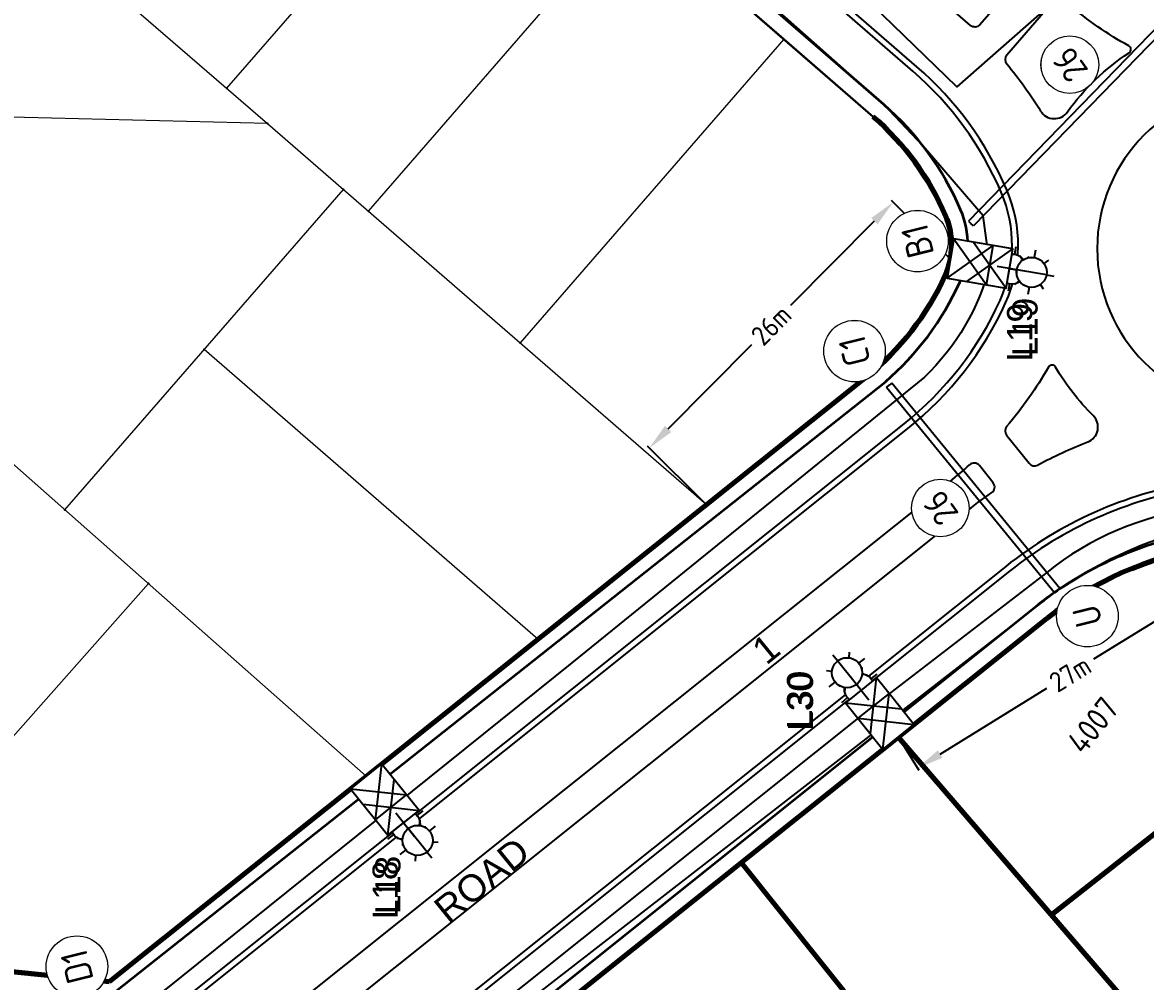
# Model space of a CAD drawing. Extents: x 294483 to 298733, y 6233899 to 6239242.
# Drawn here: x 296448.3 to 296532.1, y 6237020.1 to 6237091.6 of the extents above; entities that cross this region are included whole.
import ezdxf
from ezdxf.enums import TextEntityAlignment as Align

# ---------------------------------------------------------------- set-up
doc = ezdxf.new("R2010")
doc.units = 0
doc.header["$PDSIZE"] = -5
for name, color, linetype in [('_User Duct ID', 3, 'Continuous'), ('_USER_SITEPLAN', 7, 'Continuous'), ('_User_SLCP', 6, 'Continuous'), ('Duct_SP_NEW', 2, 'Continuous'), ('Equip_SP_SL_NEW', 2, 'Continuous'), ('Mains_HV_NEW_U72', 2, 'Continuous'), ('Mains_SL_NEW_C57', 2, 'Continuous'), ('Notes', 7, 'Continuous'), ('Notes_SP_NEW', 2, 'Continuous'), ('SupportsOH_SP_TR_HV_LV_SL_EXT', 7, 'Continuous'), ('SupportsUG_SP_LV_SL_NEW', 2, 'Continuous'), ('Trench_SP_NEW', 2, 'Continuous')]:
    doc.layers.add(name, color=color, linetype=linetype)
doc.layers.add('Cadastre Land Parcels_SP_EXT', color=9, linetype='Continuous', lineweight=5)
doc.styles.add('CDD_AN-ISOCP', font='isocp.shx')
doc.styles.add('iecARIAL', font='arial.ttf', dxfattribs={"height": 2})
doc.styles.add('ieISOCP', font='isocp.shx')
doc.styles.add('POLE_LABEL', font='arial.ttf')
doc.styles.add('SL_LABEL', font='arial.ttf')
doc.styles.get("Standard").update_dxf_attribs({"font": 'isocp.shx'})
doc.styles.add('XR-NA50613004-000-LOT_LAYOUT$0$CDD_AN-ISOCP', font='isocp.shx')
doc.linetypes.add('Cable 5', pattern='A,10,-1,["o",Standard,S=2,R=0,X=-1,Y=-0.7],-1e-05,["o",Standard,S=2,R=0,X=-0.2,Y=-0.7],-1.2', length=12.20001)
doc.linetypes.add('Cable New UG', pattern='A,7,-0.25,["x",Standard,S=2,R=0,X=0.2,Y=-0.8],-2.1', length=9.35)
doc.linetypes.add('IE Trench HV', pattern='A,7,-0.2,["/",Standard,S=3,R=0,X=0.6,Y=-1.4],-2.5', length=9.7)
doc.dimstyles.get("Standard").update_dxf_attribs({"dimtxt": 0.18, "dimasz": 0.18, "dimexe": 0.18, "dimexo": 0.0625, "dimgap": 0.09, "dimtad": 0, "dimtih": 1, "dimtoh": 1, "dimdec": 4, "dimzin": 0, "dimdsep": 46, "dimtxsty": 'Standard', "dimcen": 0.09, "dimadec": 0, "dimazin": 0, "dimtfac": 1, "dimtdec": 4, "dimtofl": 0, "dimtmove": 0, "dimatfit": 3, "dimfxl": 1, "dimtolj": 1, "dimtzin": 0, "dimarcsym": 0})

# ---------------------------------------------------------------- blocks, each defined once
blk = doc.blocks.new('DUCT_INDICATOR')
at = {"color": 7, "lineweight": 9}
blk.add_attdef('CODE', text='', height=1.8, dxfattribs=at).set_placement((-4.4, 4.91), align=Align.MIDDLE_CENTER)
at = {"color": 7, "linetype": 'Continuous'}
blk.add_wipeout([(0, 2.87), (-0.98, 2.7), (-1.6, 2.39), (-2.18, 1.88), (-2.67, 1.06), (-2.87, 0), (-2.74, -0.87), (-2.4, -1.58), (-1.97, -2.09), (-1.13, -2.64), (-0.48, -2.83), (0.75, -2.78), (1.67, -2.34), (2.39, -1.59), (2.69, -1), (2.84, -0.42), (2.87, 0), (2.82, 0.56), (2.68, 1.05), (2.49, 1.44), (2.19, 1.86), (1.81, 2.23), (1.32, 2.55), (0.85, 2.75)], dxfattribs=at)
at = {"color": 7, "lineweight": 18}
blk.add_circle((0, 0), 2.87, dxfattribs=at)
at = {"color": 7, "lineweight": 9, "flags": 1}
blk.add_attdef('Z', (0, 0), '', height=0.2, dxfattribs=at)
blk = doc.blocks.new('*U15')
blk.add_line((0, 0), (0, 0))
for tag, p, flags in [('Z', (0, 0), 1), ('OPERATED_BY', (0, -9.61), 9)]:
    blk.add_attdef(tag, p, '', height=0.2, dxfattribs=dict(flags=flags))
at = {"style": 'SL_LABEL', "flags": 9}
blk.add_attdef('STREET_CODE', text='', height=0.2, dxfattribs=at).set_placement((0, -0.2), align=Align.MIDDLE_LEFT)
for tag, height, flags, p in [('CONSTRUCTED_VOLTAGE', 0.2, 9, (0, -0.4)), ('CONTROL_TYPE', 0.2, 9, (0, -0.6)), ('LANTERN_PURPOSE', 0.2, 9, (0, -0.8)), ('LANTERN_TYPE', 0.2, 9, (0, -1)), ('NO_PHASES', 0.2, 9, (0, -1.2)), ('STATE', 0.2, 9, (0, -2)), ('OPERATING_VOLTAGE', 0.2, 9, (0, -1.4)), ('ORIENTATION', 0.2, 9, (0, -1.6)), ('OWNED_BY', 0.2, 9, (0, -1.8)), ('USAGE', 0.2, 9, (0, -2.2)), ('LNUMBER', 2.5, 8, (1.2, -2.8)), ('CEXIST', 0.2, 9, (0, -2.4)), ('CNEW', 0.2, 9, (0, -2.6)), ('CNUMBER', 0.2, 9, (0, -2.8)), ('CREMOVE', 0.2, 9, (0, -3)), ('CREPLACE', 0.2, 9, (0, -3.2)), ('LKINGHEIGHT', 0.2, 9, (0, -3.4)), ('LBRACKET', 0.2, 9, (0, -3.6)), ('LBRACKETVOCAB', 0.2, 9, (0, -3.8)), ('LCATEGORY', 0.2, 9, (0, -4)), ('LCHARGE1', 0.2, 9, (0, -4.2)), ('LCHARGE1PERCENT', 0.2, 9, (0, -4.4)), ('LCHARGE2', 0.2, 9, (0, -4.6)), ('LCHARGE2PERCENT', 0.2, 9, (0, -4.8)), ('LCHARGE3', 0.2, 9, (0, -5)), ('LCHARGE3PERCENT', 0.2, 9, (0, -5.2)), ('LEXIST', 0.2, 9, (0, -5.4)), ('LLAMP', 0.2, 9, (0, -5.6)), ('LLAMPVOCAB', 0.2, 9, (0, -5.8)), ('LMAST', 0.2, 9, (0, -6)), ('LMASTVOCAB', 0.2, 9, (0, -6.2)), ('LNEW', 0.2, 9, (0, -6.4)), ('LANTNUMBER', 0.2, 9, (0, -6.6)), ('LOUTREACH', 0.2, 9, (0, -7)), ('LOUTREACHVOCAB', 0.2, 9, (0, -7.2)), ('LRATECODE', 0.2, 9, (0, -7.4)), ('LREMOVE', 0.2, 9, (0, -7.6)), ('LREPLACE', 0.2, 9, (0, -7.8)), ('SUBURB', 0.2, 9, (0, -8.6)), ('STREETNAME', 0.2, 9, (0, -8.8)), ('LTYPE', 0.2, 9, (0, -8)), ('LTYPEVOCAB', 0.2, 9, (0, -8.2)), ('LEGEND', 0.2, 9, (0, -8.4)), ('LOCATION', 0.2, 9, (0, -9)), ('NOTES', 0.2, 9, (0, -9.2)), ('MAINTAINED_BY', 0.2, 9, (0, -9.86))]:
    blk.add_attdef(tag, text='', height=height, dxfattribs=dict(flags=flags)).set_placement(p, align=Align.MIDDLE_LEFT)
at = {"color": 82, "lineweight": 25, "true_color": 0x23df20}
blk.add_wipeout([(0, 5.72), (-0.43, 5.65), (-0.86, 5.45), (-1.18, 5.14), (-1.35, 4.86), (-1.5, 4.22), (-1.33, 3.53), (-1.06, 3.16), (-0.61, 2.85), (0, 2.72), (0.67, 2.87), (1.06, 3.16), (1.35, 3.57), (1.5, 4.22), (1.39, 4.77), (1.06, 5.28), (0.64, 5.58)], dxfattribs=at)
for p, q in [((-1.46, 5.68), (-1.06, 5.28)), ((0, 5.72), (0, 6.47)), ((1.46, 5.68), (1.06, 5.28)), ((-2.25, 4.22), (-1.5, 4.22)), ((1.5, 4.22), (2.25, 4.22)), ((-1.46, 2.76), (-1.06, 3.16)), ((0, 0), (0, 2.72)), ((1.46, 2.76), (1.06, 3.16))]:
    blk.add_line(p, q)
blk.add_circle((0, 4.22), 1.5)
blk = doc.blocks.new('COLUMN_NEW')
for tag, height, flags, p in [('ASSET_NUM', 2.5, 8, (2, 2)), ('LOCATION', 0.2, 9, (1.5, -2.2)), ('NOTES', 0.2, 9, (1.5, -2.4)), ('LABEL_ALIGNMENT', 0.2, 9, (1.5, -2.6)), ('Z', 0.2, 1, (1.5, -2.8))]:
    blk.add_attdef(tag, text='', height=height, dxfattribs=dict(flags=flags)).set_placement(p, align=Align.MIDDLE_LEFT)
blk.add_wipeout([(-1.485, -1.485), (1.485, -1.485), (1.485, 1.485), (-1.485, 1.485)])
at = {"lineweight": -3}
blk.add_lwpolyline([(-1.485, -1.485), (1.485, -1.485), (1.485, 1.485), (-1.485, 1.485)], close=True, dxfattribs=at)
at = {"style": 'POLE_LABEL', "flags": 9}
blk.add_attdef('STRUCTURE_PLANT_NUMBER', text='', height=0.2, dxfattribs=at).set_placement((1.5, 0.242), align=Align.MIDDLE_LEFT)
at = {"flags": 9}
for tag, p in [('STREET_CODE', (1.5, 0)), ('COLUMN_TYPE', (1.5, -0.2)), ('OWNED_BY', (1.5, -0.4)), ('OPERATED_BY', (1.5, -0.6)), ('MAINTAINED_BY', (1.5, -0.8)), ('STATE', (1.5, -1)), ('USAGE', (1.5, -1.2)), ('LEGEND', (1.5, -1.4)), ('PARENT', (1.5, -1.6)), ('SUBURB', (1.5, -1.8)), ('STREETNAME', (1.5, -2))]:
    blk.add_attdef(tag, text='', height=0.2, dxfattribs=at).set_placement(p, align=Align.MIDDLE_LEFT)
blk = doc.blocks.new('*U24')
blk.add_line((0, 0), (0, 0))
for tag, p, flags in [('Z', (0, 0), 1), ('OPERATED_BY', (0, -9.61), 9)]:
    blk.add_attdef(tag, p, '', height=0.2, dxfattribs=dict(flags=flags))
at = {"style": 'SL_LABEL', "flags": 9}
blk.add_attdef('STREET_CODE', text='', height=0.2, dxfattribs=at).set_placement((0, -0.2), align=Align.MIDDLE_LEFT)
for tag, height, flags, p in [('CONSTRUCTED_VOLTAGE', 0.2, 9, (0, -0.4)), ('CONTROL_TYPE', 0.2, 9, (0, -0.6)), ('LANTERN_PURPOSE', 0.2, 9, (0, -0.8)), ('LANTERN_TYPE', 0.2, 9, (0, -1)), ('NO_PHASES', 0.2, 9, (0, -1.2)), ('STATE', 0.2, 9, (0, -2)), ('OPERATING_VOLTAGE', 0.2, 9, (0, -1.4)), ('ORIENTATION', 0.2, 9, (0, -1.6)), ('OWNED_BY', 0.2, 9, (0, -1.8)), ('USAGE', 0.2, 9, (0, -2.2)), ('LNUMBER', 2.5, 8, (1.2, -2.8)), ('CEXIST', 0.2, 9, (0, -2.4)), ('CNEW', 0.2, 9, (0, -2.6)), ('CNUMBER', 0.2, 9, (0, -2.8)), ('CREMOVE', 0.2, 9, (0, -3)), ('CREPLACE', 0.2, 9, (0, -3.2)), ('LKINGHEIGHT', 0.2, 9, (0, -3.4)), ('LBRACKET', 0.2, 9, (0, -3.6)), ('LBRACKETVOCAB', 0.2, 9, (0, -3.8)), ('LCATEGORY', 0.2, 9, (0, -4)), ('LCHARGE1', 0.2, 9, (0, -4.2)), ('LCHARGE1PERCENT', 0.2, 9, (0, -4.4)), ('LCHARGE2', 0.2, 9, (0, -4.6)), ('LCHARGE2PERCENT', 0.2, 9, (0, -4.8)), ('LCHARGE3', 0.2, 9, (0, -5)), ('LCHARGE3PERCENT', 0.2, 9, (0, -5.2)), ('LEXIST', 0.2, 9, (0, -5.4)), ('LLAMP', 0.2, 9, (0, -5.6)), ('LLAMPVOCAB', 0.2, 9, (0, -5.8)), ('LMAST', 0.2, 9, (0, -6)), ('LMASTVOCAB', 0.2, 9, (0, -6.2)), ('LNEW', 0.2, 9, (0, -6.4)), ('LANTNUMBER', 0.2, 9, (0, -6.6)), ('LOUTREACH', 0.2, 9, (0, -7)), ('LOUTREACHVOCAB', 0.2, 9, (0, -7.2)), ('LRATECODE', 0.2, 9, (0, -7.4)), ('LREMOVE', 0.2, 9, (0, -7.6)), ('LREPLACE', 0.2, 9, (0, -7.8)), ('SUBURB', 0.2, 9, (0, -8.6)), ('STREETNAME', 0.2, 9, (0, -8.8)), ('LTYPE', 0.2, 9, (0, -8)), ('LTYPEVOCAB', 0.2, 9, (0, -8.2)), ('LEGEND', 0.2, 9, (0, -8.4)), ('LOCATION', 0.2, 9, (0, -9)), ('NOTES', 0.2, 9, (0, -9.2)), ('MAINTAINED_BY', 0.2, 9, (0, -9.86))]:
    blk.add_attdef(tag, text='', height=height, dxfattribs=dict(flags=flags)).set_placement(p, align=Align.MIDDLE_LEFT)
at = {"color": 82, "lineweight": 25, "true_color": 0x23df20}
blk.add_wipeout([(0, 5.72), (-0.43, 5.65), (-0.86, 5.45), (-1.18, 5.14), (-1.35, 4.86), (-1.5, 4.22), (-1.33, 3.53), (-1.06, 3.16), (-0.61, 2.85), (0, 2.72), (0.67, 2.87), (1.06, 3.16), (1.35, 3.57), (1.5, 4.22), (1.39, 4.77), (1.06, 5.28), (0.64, 5.58)], dxfattribs=at)
for p, q in [((-1.46, 5.68), (-1.06, 5.28)), ((0, 5.72), (0, 6.47)), ((1.46, 5.68), (1.06, 5.28)), ((-2.25, 4.22), (-1.5, 4.22)), ((1.5, 4.22), (2.25, 4.22)), ((-1.46, 2.76), (-1.06, 3.16)), ((0, 0), (0, 2.72)), ((1.46, 2.76), (1.06, 3.16))]:
    blk.add_line(p, q)
blk.add_circle((0, 4.22), 1.5)
blk = doc.blocks.new('*U64')
blk.add_line((0, 0), (0, 0))
for tag, p, flags in [('Z', (0, 0), 1), ('OPERATED_BY', (0, -9.61), 9)]:
    blk.add_attdef(tag, p, '', height=0.2, dxfattribs=dict(flags=flags))
at = {"style": 'SL_LABEL', "flags": 9}
blk.add_attdef('STREET_CODE', text='', height=0.2, dxfattribs=at).set_placement((0, -0.2), align=Align.MIDDLE_LEFT)
for tag, height, flags, p in [('CONSTRUCTED_VOLTAGE', 0.2, 9, (0, -0.4)), ('CONTROL_TYPE', 0.2, 9, (0, -0.6)), ('LANTERN_PURPOSE', 0.2, 9, (0, -0.8)), ('LANTERN_TYPE', 0.2, 9, (0, -1)), ('NO_PHASES', 0.2, 9, (0, -1.2)), ('STATE', 0.2, 9, (0, -2)), ('OPERATING_VOLTAGE', 0.2, 9, (0, -1.4)), ('ORIENTATION', 0.2, 9, (0, -1.6)), ('OWNED_BY', 0.2, 9, (0, -1.8)), ('USAGE', 0.2, 9, (0, -2.2)), ('LNUMBER', 2.5, 8, (1.2, -2.8)), ('CEXIST', 0.2, 9, (0, -2.4)), ('CNEW', 0.2, 9, (0, -2.6)), ('CNUMBER', 0.2, 9, (0, -2.8)), ('CREMOVE', 0.2, 9, (0, -3)), ('CREPLACE', 0.2, 9, (0, -3.2)), ('LKINGHEIGHT', 0.2, 9, (0, -3.4)), ('LBRACKET', 0.2, 9, (0, -3.6)), ('LBRACKETVOCAB', 0.2, 9, (0, -3.8)), ('LCATEGORY', 0.2, 9, (0, -4)), ('LCHARGE1', 0.2, 9, (0, -4.2)), ('LCHARGE1PERCENT', 0.2, 9, (0, -4.4)), ('LCHARGE2', 0.2, 9, (0, -4.6)), ('LCHARGE2PERCENT', 0.2, 9, (0, -4.8)), ('LCHARGE3', 0.2, 9, (0, -5)), ('LCHARGE3PERCENT', 0.2, 9, (0, -5.2)), ('LEXIST', 0.2, 9, (0, -5.4)), ('LLAMP', 0.2, 9, (0, -5.6)), ('LLAMPVOCAB', 0.2, 9, (0, -5.8)), ('LMAST', 0.2, 9, (0, -6)), ('LMASTVOCAB', 0.2, 9, (0, -6.2)), ('LNEW', 0.2, 9, (0, -6.4)), ('LANTNUMBER', 0.2, 9, (0, -6.6)), ('LOUTREACH', 0.2, 9, (0, -7)), ('LOUTREACHVOCAB', 0.2, 9, (0, -7.2)), ('LRATECODE', 0.2, 9, (0, -7.4)), ('LREMOVE', 0.2, 9, (0, -7.6)), ('LREPLACE', 0.2, 9, (0, -7.8)), ('SUBURB', 0.2, 9, (0, -8.6)), ('STREETNAME', 0.2, 9, (0, -8.8)), ('LTYPE', 0.2, 9, (0, -8)), ('LTYPEVOCAB', 0.2, 9, (0, -8.2)), ('LEGEND', 0.2, 9, (0, -8.4)), ('LOCATION', 0.2, 9, (0, -9)), ('NOTES', 0.2, 9, (0, -9.2)), ('MAINTAINED_BY', 0.2, 9, (0, -9.86))]:
    blk.add_attdef(tag, text='', height=height, dxfattribs=dict(flags=flags)).set_placement(p, align=Align.MIDDLE_LEFT)
at = {"color": 82, "lineweight": 25, "true_color": 0x23df20}
blk.add_wipeout([(0, 5.72), (-0.43, 5.65), (-0.86, 5.45), (-1.18, 5.14), (-1.35, 4.86), (-1.5, 4.22), (-1.33, 3.53), (-1.06, 3.16), (-0.61, 2.85), (0, 2.72), (0.67, 2.87), (1.06, 3.16), (1.35, 3.57), (1.5, 4.22), (1.39, 4.77), (1.06, 5.28), (0.64, 5.58)], dxfattribs=at)
for p, q in [((-1.46, 5.68), (-1.06, 5.28)), ((0, 5.72), (0, 6.47)), ((1.46, 5.68), (1.06, 5.28)), ((-2.25, 4.22), (-1.5, 4.22)), ((1.5, 4.22), (2.25, 4.22)), ((-1.46, 2.76), (-1.06, 3.16)), ((0, 0), (0, 2.72)), ((1.46, 2.76), (1.06, 3.16))]:
    blk.add_line(p, q)
blk.add_circle((0, 4.22), 1.5)
blk = doc.blocks.new('*U72')
blk.add_line((0, 0), (0, 0))
for tag, p, flags in [('Z', (0, 0), 1), ('OPERATED_BY', (0, -9.61), 9)]:
    blk.add_attdef(tag, p, '', height=0.2, dxfattribs=dict(flags=flags))
at = {"style": 'SL_LABEL', "flags": 9}
blk.add_attdef('STREET_CODE', text='', height=0.2, dxfattribs=at).set_placement((0, -0.2), align=Align.MIDDLE_LEFT)
for tag, height, flags, p in [('CONSTRUCTED_VOLTAGE', 0.2, 9, (0, -0.4)), ('CONTROL_TYPE', 0.2, 9, (0, -0.6)), ('LANTERN_PURPOSE', 0.2, 9, (0, -0.8)), ('LANTERN_TYPE', 0.2, 9, (0, -1)), ('NO_PHASES', 0.2, 9, (0, -1.2)), ('STATE', 0.2, 9, (0, -2)), ('OPERATING_VOLTAGE', 0.2, 9, (0, -1.4)), ('ORIENTATION', 0.2, 9, (0, -1.6)), ('OWNED_BY', 0.2, 9, (0, -1.8)), ('USAGE', 0.2, 9, (0, -2.2)), ('LNUMBER', 2.5, 8, (1.2, -2.8)), ('CEXIST', 0.2, 9, (0, -2.4)), ('CNEW', 0.2, 9, (0, -2.6)), ('CNUMBER', 0.2, 9, (0, -2.8)), ('CREMOVE', 0.2, 9, (0, -3)), ('CREPLACE', 0.2, 9, (0, -3.2)), ('LKINGHEIGHT', 0.2, 9, (0, -3.4)), ('LBRACKET', 0.2, 9, (0, -3.6)), ('LBRACKETVOCAB', 0.2, 9, (0, -3.8)), ('LCATEGORY', 0.2, 9, (0, -4)), ('LCHARGE1', 0.2, 9, (0, -4.2)), ('LCHARGE1PERCENT', 0.2, 9, (0, -4.4)), ('LCHARGE2', 0.2, 9, (0, -4.6)), ('LCHARGE2PERCENT', 0.2, 9, (0, -4.8)), ('LCHARGE3', 0.2, 9, (0, -5)), ('LCHARGE3PERCENT', 0.2, 9, (0, -5.2)), ('LEXIST', 0.2, 9, (0, -5.4)), ('LLAMP', 0.2, 9, (0, -5.6)), ('LLAMPVOCAB', 0.2, 9, (0, -5.8)), ('LMAST', 0.2, 9, (0, -6)), ('LMASTVOCAB', 0.2, 9, (0, -6.2)), ('LNEW', 0.2, 9, (0, -6.4)), ('LANTNUMBER', 0.2, 9, (0, -6.6)), ('LOUTREACH', 0.2, 9, (0, -7)), ('LOUTREACHVOCAB', 0.2, 9, (0, -7.2)), ('LRATECODE', 0.2, 9, (0, -7.4)), ('LREMOVE', 0.2, 9, (0, -7.6)), ('LREPLACE', 0.2, 9, (0, -7.8)), ('SUBURB', 0.2, 9, (0, -8.6)), ('STREETNAME', 0.2, 9, (0, -8.8)), ('LTYPE', 0.2, 9, (0, -8)), ('LTYPEVOCAB', 0.2, 9, (0, -8.2)), ('LEGEND', 0.2, 9, (0, -8.4)), ('LOCATION', 0.2, 9, (0, -9)), ('NOTES', 0.2, 9, (0, -9.2)), ('MAINTAINED_BY', 0.2, 9, (0, -9.86))]:
    blk.add_attdef(tag, text='', height=height, dxfattribs=dict(flags=flags)).set_placement(p, align=Align.MIDDLE_LEFT)
at = {"color": 82, "lineweight": 25, "true_color": 0x23df20}
blk.add_wipeout([(0, 5.72), (-0.43, 5.65), (-0.86, 5.45), (-1.18, 5.14), (-1.35, 4.86), (-1.5, 4.22), (-1.33, 3.53), (-1.06, 3.16), (-0.61, 2.85), (0, 2.72), (0.67, 2.87), (1.06, 3.16), (1.35, 3.57), (1.5, 4.22), (1.39, 4.77), (1.06, 5.28), (0.64, 5.58)], dxfattribs=at)
for p, q in [((-1.46, 5.68), (-1.06, 5.28)), ((0, 5.72), (0, 6.47)), ((1.46, 5.68), (1.06, 5.28)), ((-2.25, 4.22), (-1.5, 4.22)), ((1.5, 4.22), (2.25, 4.22)), ((-1.46, 2.76), (-1.06, 3.16)), ((0, 0), (0, 2.72)), ((1.46, 2.76), (1.06, 3.16))]:
    blk.add_line(p, q)
blk.add_circle((0, 4.22), 1.5)
blk = doc.blocks.new('*U73')
blk.add_line((0, 0), (0, 0))
for tag, p, flags in [('Z', (0, 0), 1), ('OPERATED_BY', (0, -9.61), 9)]:
    blk.add_attdef(tag, p, '', height=0.2, dxfattribs=dict(flags=flags))
at = {"style": 'SL_LABEL', "flags": 9}
blk.add_attdef('STREET_CODE', text='', height=0.2, dxfattribs=at).set_placement((0, -0.2), align=Align.MIDDLE_LEFT)
for tag, height, flags, p in [('CONSTRUCTED_VOLTAGE', 0.2, 9, (0, -0.4)), ('CONTROL_TYPE', 0.2, 9, (0, -0.6)), ('LANTERN_PURPOSE', 0.2, 9, (0, -0.8)), ('LANTERN_TYPE', 0.2, 9, (0, -1)), ('NO_PHASES', 0.2, 9, (0, -1.2)), ('STATE', 0.2, 9, (0, -2)), ('OPERATING_VOLTAGE', 0.2, 9, (0, -1.4)), ('ORIENTATION', 0.2, 9, (0, -1.6)), ('OWNED_BY', 0.2, 9, (0, -1.8)), ('USAGE', 0.2, 9, (0, -2.2)), ('LNUMBER', 2.5, 8, (1.2, -2.8)), ('CEXIST', 0.2, 9, (0, -2.4)), ('CNEW', 0.2, 9, (0, -2.6)), ('CNUMBER', 0.2, 9, (0, -2.8)), ('CREMOVE', 0.2, 9, (0, -3)), ('CREPLACE', 0.2, 9, (0, -3.2)), ('LKINGHEIGHT', 0.2, 9, (0, -3.4)), ('LBRACKET', 0.2, 9, (0, -3.6)), ('LBRACKETVOCAB', 0.2, 9, (0, -3.8)), ('LCATEGORY', 0.2, 9, (0, -4)), ('LCHARGE1', 0.2, 9, (0, -4.2)), ('LCHARGE1PERCENT', 0.2, 9, (0, -4.4)), ('LCHARGE2', 0.2, 9, (0, -4.6)), ('LCHARGE2PERCENT', 0.2, 9, (0, -4.8)), ('LCHARGE3', 0.2, 9, (0, -5)), ('LCHARGE3PERCENT', 0.2, 9, (0, -5.2)), ('LEXIST', 0.2, 9, (0, -5.4)), ('LLAMP', 0.2, 9, (0, -5.6)), ('LLAMPVOCAB', 0.2, 9, (0, -5.8)), ('LMAST', 0.2, 9, (0, -6)), ('LMASTVOCAB', 0.2, 9, (0, -6.2)), ('LNEW', 0.2, 9, (0, -6.4)), ('LANTNUMBER', 0.2, 9, (0, -6.6)), ('LOUTREACH', 0.2, 9, (0, -7)), ('LOUTREACHVOCAB', 0.2, 9, (0, -7.2)), ('LRATECODE', 0.2, 9, (0, -7.4)), ('LREMOVE', 0.2, 9, (0, -7.6)), ('LREPLACE', 0.2, 9, (0, -7.8)), ('SUBURB', 0.2, 9, (0, -8.6)), ('STREETNAME', 0.2, 9, (0, -8.8)), ('LTYPE', 0.2, 9, (0, -8)), ('LTYPEVOCAB', 0.2, 9, (0, -8.2)), ('LEGEND', 0.2, 9, (0, -8.4)), ('LOCATION', 0.2, 9, (0, -9)), ('NOTES', 0.2, 9, (0, -9.2)), ('MAINTAINED_BY', 0.2, 9, (0, -9.86))]:
    blk.add_attdef(tag, text='', height=height, dxfattribs=dict(flags=flags)).set_placement(p, align=Align.MIDDLE_LEFT)
at = {"color": 82, "lineweight": 25, "true_color": 0x23df20}
blk.add_wipeout([(0, 5.72), (-0.43, 5.65), (-0.86, 5.45), (-1.18, 5.14), (-1.35, 4.86), (-1.5, 4.22), (-1.33, 3.53), (-1.06, 3.16), (-0.61, 2.85), (0, 2.72), (0.67, 2.87), (1.06, 3.16), (1.35, 3.57), (1.5, 4.22), (1.39, 4.77), (1.06, 5.28), (0.64, 5.58)], dxfattribs=at)
for p, q in [((-1.46, 5.68), (-1.06, 5.28)), ((0, 5.72), (0, 6.47)), ((1.46, 5.68), (1.06, 5.28)), ((-2.25, 4.22), (-1.5, 4.22)), ((1.5, 4.22), (2.25, 4.22)), ((-1.46, 2.76), (-1.06, 3.16)), ((0, 0), (0, 2.72)), ((1.46, 2.76), (1.06, 3.16))]:
    blk.add_line(p, q)
blk.add_circle((0, 4.22), 1.5)
blk = doc.blocks.new('*U88')
blk.add_line((0, 0), (0, 0))
for tag, p, flags in [('Z', (0, 0), 1), ('OPERATED_BY', (0, -9.61), 9)]:
    blk.add_attdef(tag, p, '', height=0.2, dxfattribs=dict(flags=flags))
at = {"style": 'SL_LABEL', "flags": 9}
blk.add_attdef('STREET_CODE', text='', height=0.2, dxfattribs=at).set_placement((0, -0.2), align=Align.MIDDLE_LEFT)
for tag, height, flags, p in [('CONSTRUCTED_VOLTAGE', 0.2, 9, (0, -0.4)), ('CONTROL_TYPE', 0.2, 9, (0, -0.6)), ('LANTERN_PURPOSE', 0.2, 9, (0, -0.8)), ('LANTERN_TYPE', 0.2, 9, (0, -1)), ('NO_PHASES', 0.2, 9, (0, -1.2)), ('STATE', 0.2, 9, (0, -2)), ('OPERATING_VOLTAGE', 0.2, 9, (0, -1.4)), ('ORIENTATION', 0.2, 9, (0, -1.6)), ('OWNED_BY', 0.2, 9, (0, -1.8)), ('USAGE', 0.2, 9, (0, -2.2)), ('LNUMBER', 2.5, 8, (1.2, -2.8)), ('CEXIST', 0.2, 9, (0, -2.4)), ('CNEW', 0.2, 9, (0, -2.6)), ('CNUMBER', 0.2, 9, (0, -2.8)), ('CREMOVE', 0.2, 9, (0, -3)), ('CREPLACE', 0.2, 9, (0, -3.2)), ('LKINGHEIGHT', 0.2, 9, (0, -3.4)), ('LBRACKET', 0.2, 9, (0, -3.6)), ('LBRACKETVOCAB', 0.2, 9, (0, -3.8)), ('LCATEGORY', 0.2, 9, (0, -4)), ('LCHARGE1', 0.2, 9, (0, -4.2)), ('LCHARGE1PERCENT', 0.2, 9, (0, -4.4)), ('LCHARGE2', 0.2, 9, (0, -4.6)), ('LCHARGE2PERCENT', 0.2, 9, (0, -4.8)), ('LCHARGE3', 0.2, 9, (0, -5)), ('LCHARGE3PERCENT', 0.2, 9, (0, -5.2)), ('LEXIST', 0.2, 9, (0, -5.4)), ('LLAMP', 0.2, 9, (0, -5.6)), ('LLAMPVOCAB', 0.2, 9, (0, -5.8)), ('LMAST', 0.2, 9, (0, -6)), ('LMASTVOCAB', 0.2, 9, (0, -6.2)), ('LNEW', 0.2, 9, (0, -6.4)), ('LANTNUMBER', 0.2, 9, (0, -6.6)), ('LOUTREACH', 0.2, 9, (0, -7)), ('LOUTREACHVOCAB', 0.2, 9, (0, -7.2)), ('LRATECODE', 0.2, 9, (0, -7.4)), ('LREMOVE', 0.2, 9, (0, -7.6)), ('LREPLACE', 0.2, 9, (0, -7.8)), ('SUBURB', 0.2, 9, (0, -8.6)), ('STREETNAME', 0.2, 9, (0, -8.8)), ('LTYPE', 0.2, 9, (0, -8)), ('LTYPEVOCAB', 0.2, 9, (0, -8.2)), ('LEGEND', 0.2, 9, (0, -8.4)), ('LOCATION', 0.2, 9, (0, -9)), ('NOTES', 0.2, 9, (0, -9.2)), ('MAINTAINED_BY', 0.2, 9, (0, -9.86))]:
    blk.add_attdef(tag, text='', height=height, dxfattribs=dict(flags=flags)).set_placement(p, align=Align.MIDDLE_LEFT)
at = {"color": 82, "lineweight": 25, "true_color": 0x23df20}
blk.add_wipeout([(0, 5.72), (-0.43, 5.65), (-0.86, 5.45), (-1.18, 5.14), (-1.35, 4.86), (-1.5, 4.22), (-1.33, 3.53), (-1.06, 3.16), (-0.61, 2.85), (0, 2.72), (0.67, 2.87), (1.06, 3.16), (1.35, 3.57), (1.5, 4.22), (1.39, 4.77), (1.06, 5.28), (0.64, 5.58)], dxfattribs=at)
for p, q in [((-1.46, 5.68), (-1.06, 5.28)), ((0, 5.72), (0, 6.47)), ((1.46, 5.68), (1.06, 5.28)), ((-2.25, 4.22), (-1.5, 4.22)), ((1.5, 4.22), (2.25, 4.22)), ((-1.46, 2.76), (-1.06, 3.16)), ((0, 0), (0, 2.72)), ((1.46, 2.76), (1.06, 3.16))]:
    blk.add_line(p, q)
blk.add_circle((0, 4.22), 1.5)
blk = doc.blocks.new('*D235')
at = {"layer": 'Defpoints', "color": 0, "lineweight": 0, "transparency": 16777216}
for p in [(296513.256, 6237078.226), (296517.557, 6237073.961), (296499.366, 6237055.616)]:
    blk.add_point(p, dxfattribs=at)
at = {"layer": 'Notes', "color": 0, "lineweight": -2, "transparency": 16777216}
for p, q in [((296517.513, 6237074.005), (296513.128, 6237078.353)), ((296511.848, 6237076.806), (296505.601, 6237070.507)), ((296496.473, 6237061.302), (296502.719, 6237067.601)), ((296499.321, 6237055.66), (296494.937, 6237060.008))]:
    blk.add_line(p, q, dxfattribs=at)
at = {"layer": 'Notes', "color": 0, "lineweight": 0, "transparency": 16777216}
for points in [[(296511.611, 6237077.041), (296512.084, 6237076.571), (296513.256, 6237078.226)], [(296496.236, 6237061.537), (296496.709, 6237061.067), (296495.064, 6237059.882)]]:
    blk.add_solid(points, dxfattribs=at)
at = {"layer": 'Notes', "color": 0, "transparency": 16777216, "insert": (296504.16, 6237069.054), "char_height": 1.5, "attachment_point": 5, "rotation": 45.2392}
blk.add_mtext('\\A1;26m', dxfattribs=at)
blk = doc.blocks.new('*D236')
at = {"layer": 'Defpoints', "color": 0, "lineweight": 0, "transparency": 16777216}
for p in [(296536.456, 6237052.35), (296537.854, 6237050.092), (296513.668, 6237038.244)]:
    blk.add_point(p, dxfattribs=at)
at = {"layer": 'Notes', "color": 0, "lineweight": -2, "transparency": 16777216}
for p, q in [((296536.489, 6237052.297), (296537.948, 6237049.939)), ((296536.153, 6237049.039), (296528.199, 6237044.116)), ((296516.766, 6237037.038), (296524.72, 6237041.962)), ((296513.701, 6237038.191), (296515.16, 6237035.833))]:
    blk.add_line(p, q, dxfattribs=at)
at = {"layer": 'Notes', "color": 0, "lineweight": 0, "transparency": 16777216}
for points in [[(296535.978, 6237049.323), (296536.328, 6237048.756), (296537.854, 6237050.092)], [(296516.591, 6237037.322), (296516.941, 6237036.755), (296515.065, 6237035.986)]]:
    blk.add_solid(points, dxfattribs=at)
at = {"layer": 'Notes', "color": 0, "transparency": 16777216, "insert": (296526.459, 6237043.039), "char_height": 1.5, "attachment_point": 5, "rotation": 31.75798}
blk.add_mtext('\\A1;27m', dxfattribs=at)
blk = doc.blocks.new('A$C6F2C62F7')
at = {"layer": 'Notes', "lineweight": 9}
for p, q in [((296463.554, 6237086.732), (296483.219, 6237109.388)), ((296441.653, 6237105.741), (296466.596, 6237084.092)), ((296474.128, 6237077.555), (296493.792, 6237100.212)), ((296505.11, 6237090.388), (296485.446, 6237067.731)), ((296466.596, 6237084.092), (296415.328, 6237085.395)), ((296466.596, 6237084.092), (296472.249, 6237079.186)), ((296473.959, 6237035.385), (296422.143, 6237081.22)), ((296451.486, 6237055.264), (296472.249, 6237079.186)), ((296472.249, 6237079.186), (296499.339, 6237055.673)), ((296486.761, 6237045.618), (296461.868, 6237067.225)), ((296457.709, 6237049.759), (296438.927, 6237028.526))]:
    blk.add_line(p, q, dxfattribs=at)
at = {"layer": 'Notes'}
for p, q in [((296493.792, 6237100.212), (296505.11, 6237090.388)), ((296505.11, 6237090.388), (296511.775, 6237084.603))]:
    blk.add_line(p, q, dxfattribs=at)
at = {"layer": 'Notes', "lineweight": 70}
for p, q in [((296454.798, 6237020.067), (296511.263, 6237065.205)), ((296458.652, 6236994.342), (296524.75, 6237047.181)), ((296525.052, 6237025.023), (296548.659, 6237043.584)), ((296513.641, 6237038.301), (296533.208, 6237015.534)), ((296501.925, 6237028.934), (296520.657, 6237005.501)), ((296446.271, 6237020.93), (296454.798, 6237020.067))]:
    blk.add_line(p, q, dxfattribs=at)
for centre, radius, start, end in [((296498.338, 6237069.121), 20.5, 23.18878, 49.04468), ((296512.126, 6237075.028), 5.5, 335.63021, 23.18887), ((296498.462, 6237081.217), 20.5, 308.63867, 335.63021), ((296540.672, 6237027.263), 25.5, 99.40289, 128.63861)]:
    blk.add_arc(centre, radius, start, end, dxfattribs=at)
at = {"layer": 'Notes'}
for p in [(296505.11, 6237090.388), (296463.554, 6237086.732), (296466.596, 6237084.092), (296472.249, 6237079.186), (296474.128, 6237077.555), (296485.446, 6237067.731), (296461.868, 6237067.225), (296451.486, 6237055.264), (296499.339, 6237055.673), (296457.709, 6237049.759)]:
    blk.add_point(p, dxfattribs=at)

msp = doc.modelspace()

# ---------------------------------------------------------------- linework, layer by layer
at = {"layer": 'Cadastre Land Parcels_SP_EXT'}
for p, q in [((296513.64136, 6237038.30052), (296524.74977, 6237047.18052)), ((296458.89, 6236994.5326), (296513.64136, 6237038.30052)), ((296446.2706, 6237020.93019), (296454.79848, 6237020.06745))]:
    msp.add_line(p, q, dxfattribs=at)
at = {"layer": 'Duct_SP_NEW'}
for p, q in [((296537.93651, 6237096.47251), (296518.87128, 6237076.82083)), ((296538.30973, 6237096.11043), (296519.2445, 6237076.45875)), ((296518.87128, 6237076.82083), (296519.05789, 6237076.63979)), ((296519.2445, 6237076.45875), (296519.05789, 6237076.63979)), ((296512.75666, 6237064.40036), (296512.95799, 6237064.56488)), ((296525.28967, 6237049.06219), (296512.75666, 6237064.40036)), ((296513.15933, 6237064.72939), (296512.95799, 6237064.56488)), ((296525.69234, 6237049.39121), (296513.15933, 6237064.72939)), ((296525.28967, 6237049.06219), (296525.491, 6237049.2267)), ((296525.69234, 6237049.39121), (296525.491, 6237049.2267))]:
    msp.add_line(p, q, dxfattribs=at)
at = {"layer": 'Mains_HV_NEW_U72', "color": 10, "linetype": 'Cable New UG', "ltscale": 0.75, "flags": 128}
msp.add_lwpolyline([(296438.14623, 6236821.03112), (296438.14623, 6236821.03112), (296427.83879, 6236794.56024), (296427.83879, 6236794.56024), (296407.77228, 6236795.18704), (296403.81296, 6236803.76998, -0.05031578), (296437.98943, 6236863.26379), (296425.69102, 6236871.15594), (296424.1553, 6236880.37949), (296384.11052, 6236908.83828), (296377.87732, 6236908.03257), (296391.82564, 6236926.75584), (296391.83243, 6236930.22764), (296467.05043, 6237003.85133), (296525.69234, 6237049.39121, -0.07848143), (296534.71668, 6237053.64081, -0.09539802), (296538.37598, 6237053.62302), (296568.04955, 6237077.78022), (296543.40511, 6237109.21311), (296518.00278, 6237086.834), (296506.17473, 6237098.32044)], format="xyb", dxfattribs=at)
at = {"layer": 'Mains_SL_NEW_C57', "color": 2, "linetype": 'Cable 5', "ltscale": 0.5, "elevation": 12, "flags": 128}
msp.add_lwpolyline([(296520.46067, 6237073.52197), (296519.97389, 6237077.21057), (296515.49065, 6237082.41302), (296512.56145, 6237085.50968), (296492.86841, 6237102.97928), (296434.33686, 6237153.78068), (296381.38244, 6237199.84732)], dxfattribs=at)
for points in [[(296520.46067, 6237073.52197, -0.14013285), (296515.58438, 6237065.16133), (296489.29273, 6237043.84448), (296436.19798, 6237001.1472, 0.044848), (296396.45053, 6236963.04887, 0.05675932), (296342.44768, 6236891.61321), (296325.02173, 6236860.40955), (296306.34047, 6236818.52318), (296294.83664, 6236813.90097, 0.05616407), (296271.41304, 6236821.48532)], [(296535.94361, 6237055.34668, 0.14019893), (296524.71105, 6237050.59213), (296511.78051, 6237040.63098), (296472.73349, 6237009.41692), (296433.89012, 6236977.01928), (296390.69238, 6236931.17922), (296392.39764, 6236918.69046)]]:
    msp.add_lwpolyline(points, format="xyb", dxfattribs=at)
at = {"layer": 'Notes', "color": 254, "true_color": 0xd1d1d1}
for p, q in [((296457.17297, 6237016.2045), (296514.07255, 6237061.68974)), ((296457.45396, 6237015.853), (296514.35353, 6237061.33824)), ((296517.50678, 6237057.39368), (296451.08492, 6237004.29635)), ((296521.6589, 6237051.04701), (296455.561, 6236998.20867)), ((296521.93988, 6237050.69551), (296455.84198, 6236997.85717))]:
    msp.add_line(p, q, dxfattribs=at)
at = {"layer": 'Notes'}
for p, q in [((296525.05242, 6237025.02327), (296548.65865, 6237043.5842)), ((296446.2706, 6237020.93019), (296454.79848, 6237020.06745))]:
    msp.add_line(p, q, dxfattribs=at)
at = {"layer": 'Notes', "color": 254, "true_color": 0xd1d1d1, "flags": 128}
for points in [[(296370.29804, 6237228.44928), (296522.95259, 6237095.95551, -0.41421356), (296523.00246, 6237095.25016), (296519.72508, 6237091.47408, -0.41421356), (296519.01973, 6237091.42421), (296366.36518, 6237223.91798)], [(296524.01338, 6237058.61118, -0.02912881), (296527.76958, 6237060.3348, 0.54331504), (296528.17638, 6237062.30682, -0.06567317), (296525.36702, 6237065.92066, 0.57473691), (296524.84858, 6237065.91956, -0.0446251), (296521.71551, 6237061.4804, 0.35885263), (296521.70616, 6237060.84465), (296523.3882, 6237058.7405, 0.36074967), (296524.01338, 6237058.61118)], [(296518.55946, 6237055.03449, -0.01796878), (296520.61072, 6237056.55061, 0.43600001), (296520.71872, 6237057.27532), (296519.68317, 6237058.57074)]]:
    msp.add_lwpolyline(points, format="xyb", dxfattribs=at)
at = {"layer": 'Notes', "color": 254, "true_color": 0xd1d1d1}
for points in [[(296515.01977, 6237088.34149), (296363.12057, 6237220.17966)], [(296452.64594, 6237002.3436), (296518.55946, 6237055.03449)]]:
    msp.add_lwpolyline(points, dxfattribs=at)
at = {"layer": 'Notes', "color": 254, "true_color": 0xd1d1d1, "flags": 128}
msp.add_lwpolyline([(296514.72481, 6237088.00164), (296362.82561, 6237219.83981)], dxfattribs=at)
at = {"layer": 'Notes', "flags": 128}
for points in [[(296511.77516, 6237084.60317), (296359.87597, 6237216.44134)], [(296499.3392, 6237055.67301), (296511.26276, 6237065.20463)], [(296454.79848, 6237020.06745), (296499.3392, 6237055.67301)]]:
    msp.add_lwpolyline(points, dxfattribs=at)
at = {"layer": 'Notes', "color": 254, "true_color": 0xd1d1d1, "flags": 128}
msp.add_lwpolyline([(296526.3823, 6237092.99199), (296525.97997, 6237093.34112, 0.41421363), (296525.27463, 6237093.29125), (296521.73034, 6237089.20765, 0.36736919), (296521.72342, 6237088.56032, -0.03572851), (296524.25165, 6237085.03393, 0.53620368), (296526.24939, 6237084.96231, -0.09193387), (296530.85201, 6237089.38256, 0.56552409), (296530.83124, 6237089.89632, -0.05349898)], format="xyb", close=True, dxfattribs=at)
at = {"layer": 'Notes', "color": 254, "true_color": 0xd1d1d1}
for points in [[(296514.07255, 6237061.68974, 0.11832036), (296521.23491, 6237070.90161, 0.21054468), (296521.31802, 6237078.96549, 0.11329871), (296514.7245, 6237088.00191)], [(296514.35353, 6237061.33824, 0.11832036), (296521.64482, 6237070.71593, 0.21054468), (296521.73166, 6237079.14268, 0.11329871), (296515.01946, 6237088.34176, 0.11329871)], [(296528.46927, 6237074.76211, 1), (296552.46927, 6237074.76211, 1), (296528.46927, 6237074.76211)], [(296545.13886, 6237054.47584, 0.04499408), (296541.99797, 6237056.38014, 0.15605346), (296535.6973, 6237057.3034, 0.12826162), (296521.6589, 6237051.04701)], [(296544.87194, 6237054.11355, 0.04499408), (296541.80017, 6237055.97595, 0.15605346), (296535.77082, 6237056.85945, 0.12826162), (296521.93988, 6237050.69551)]]:
    msp.add_lwpolyline(points, format="xyb", dxfattribs=at)
at = {"layer": 'Notes', "flags": 128}
msp.add_lwpolyline([(296511.26272, 6237065.20468, 0.11832036), (296517.13586, 6237072.75842, 0.21054468), (296517.18156, 6237077.19355, 0.11329871), (296511.77489, 6237084.60341, 0.11329871)], format="xyb", dxfattribs=at)
at = {"layer": 'Notes'}
msp.add_lwpolyline([(296544.76409, 6237048.11452, 0.10178363), (296539.82215, 6237051.93399, 0.15605346), (296536.50601, 6237052.41991, 0.12826162), (296524.74972, 6237047.18056, 0.12826162)], format="xyb", dxfattribs=at)
msp.add_lwpolyline([(296544.76409, 6237048.11452, 0.10178363), (296539.82215, 6237051.93399, 0.15605346), (296536.50601, 6237052.41991, 0.12826162), (296524.74972, 6237047.18056, 0.12826162)], format="xyb", dxfattribs=at)
at = {"layer": 'Notes', "color": 254, "true_color": 0xd1d1d1}
for centre, radius, start, end in [((296498.46238, 6237081.21722), 30.5, 308.638639, 312.21722), ((296519.29262, 6237058.25854), 0.5, 38.6386676, 132.2172199)]:
    msp.add_arc(centre, radius, start, end, dxfattribs=at)
at = {"layer": 'Notes'}
msp.add_arc((296540.67209, 6237027.26253), 25.5, 99.4028913, 128.638612, dxfattribs=at)
at = {"layer": 'Trench_SP_NEW', "color": 10, "linetype": 'IE Trench HV', "lineweight": 35, "ltscale": 0.35}
for p, q in [((296512.89207, 6237039.23784), (296524.02886, 6237048.14221)), ((296458.14071, 6236995.46992), (296512.89207, 6237039.23784))]:
    msp.add_line(p, q, dxfattribs=at)
at = {"layer": 'Trench_SP_NEW', "color": 10, "linetype": 'IE Trench HV', "lineweight": 35, "ltscale": 0.35, "flags": 128}
for points in [[(296512.56173, 6237085.50943), (296381.12868, 6237199.55481)], [(296454.6777, 6237018.87355), (296454.6777, 6237018.87355), (296454.6777, 6237018.87355), (296512.67316, 6237064.81772)]]:
    msp.add_lwpolyline(points, dxfattribs=at)
for points in [[(296512.67316, 6237064.81772, 0.10828179), (296518.22894, 6237072.26327, 0.21054468), (296518.28462, 6237077.66607, 0.11329871), (296512.56145, 6237085.50968, 0.11329871)], [(296525.491, 6237049.2267, 0.0348107), (296524.00043, 6237048.11788)]]:
    msp.add_lwpolyline(points, format="xyb", dxfattribs=at)
at = {"layer": 'Trench_SP_NEW', "color": 10, "linetype": 'IE Trench HV', "lineweight": 35, "ltscale": 0.35}
msp.add_lwpolyline([(296538.37598, 6237053.62302, 0.15605346), (296536.30996, 6237053.60379, 0.12826162), (296524.00043, 6237048.11788)], format="xyb", dxfattribs=at)

# ---------------------------------------------------------------- block references
at = {"layer": 'Notes', "color": 7, "lineweight": 0}
msp.add_blockref('A$C6F2C62F7', (0, 0), dxfattribs=at)

# ---------------------------------------------------------------- texts
at = {"layer": 'Notes'}
for s, height, rotation, style, p in [('ROAD                             1', 2, 39.1436224, 'iecARIAL', (296480.07709, 6237024.31885)), ('4007', 1.75, 51.6841667, 'CDD_AN-ISOCP', (296527.45936, 6237036.91379)), ('4007', 1.75, 51.6841667, 'XR-NA50613004-000-LOT_LAYOUT$0$CDD_AN-ISOCP', (296527.45936, 6237036.91379))]:
    msp.add_text(s, height=height, rotation=rotation, dxfattribs=dict(at, style=style)).set_placement(p)

# ---------------------------------------------------------------- dimensions: what is measured, and where the dimension line sits
dim = msp.add_aligned_dim(p1=(296499.36555, 6237055.6163), p2=(296517.55728, 6237073.96055), distance=6.05754, text='26m', dimstyle='Standard', override={"dimtxt": 1.5, "dimasz": 2, "dimgap": 0.5, "dimtih": 0}, dxfattribs=at)
dim.commit()
dim.dimension.update_dxf_attribs({"geometry": '*D235', "text_midpoint": (296504.16024, 6237069.05383)})

# ---------------------------------------------------------------- next in the draw order: block references
at = {"layer": '_User Duct ID'}
ref = msp.add_blockref('DUCT_INDICATOR', (296510.37415, 6237067.11674), dxfattribs=dict(at, xscale=0.8, yscale=0.8, zscale=0.8, rotation=103.8615259150568))
ref.add_attrib('CODE', 'C1', dxfattribs={"layer": '0', "height": 2, "rotation": 103.8615259}).set_placement((296510.37415, 6237067.11674), align=Align.MIDDLE_CENTER)
ref = msp.add_blockref('DUCT_INDICATOR', (296452.37868, 6237021.17257), dxfattribs=dict(at, xscale=0.8, yscale=0.8, zscale=0.8, rotation=103.8615259150568))
ref.add_attrib('CODE', 'D1', dxfattribs={"layer": '0', "height": 2, "rotation": 103.8615259}).set_placement((296452.37868, 6237021.17257), align=Align.MIDDLE_CENTER)
at = {"layer": 'Equip_SP_SL_NEW', "linetype": 'Continuous'}
ref = msp.add_blockref('*U64', (296518.99653, 6237073.76998, 12), dxfattribs=dict(at, xscale=0.7500000000000002, yscale=0.7500000000000002, zscale=0.7500000000000002, rotation=260.4082912543932))
ref.add_attrib('ASSET_NUM', 'L19', dxfattribs={"layer": 'SupportsOH_SP_TR_HV_LV_SL_EXT', "height": 1.875, "rotation": 90, "style": 'SL_LABEL'}).set_placement((296522.68792, 6237066.33111, 12), align=Align.MIDDLE_LEFT)
ref = msp.add_blockref('*U15', (296512.71494, 6237039.47679, 12), dxfattribs=dict(at, xscale=0.7500000000000001, yscale=0.7500000000000001, zscale=0.7500000000000001, rotation=38.60268404966056))
ref.add_attrib('ASSET_NUM', 'L30', dxfattribs={"layer": 'SupportsOH_SP_TR_HV_LV_SL_EXT', "height": 1.875, "rotation": 90, "style": 'SL_LABEL'}).set_placement((296506.34355, 6237038.77901, 12), align=Align.MIDDLE_LEFT)
ref = msp.add_blockref('*U24', (296474.8778, 6237034.21755), dxfattribs=dict(at, xscale=0.7499999999999999, yscale=0.7499999999999999, zscale=0.7499999999999999, rotation=218.7908804031965))
ref.add_attrib('ASSET_NUM', 'L18', dxfattribs={"layer": 'SupportsOH_SP_TR_HV_LV_SL_EXT', "height": 1.875, "rotation": 90, "style": 'SL_LABEL'}).set_placement((296475.36576, 6237024.71634), align=Align.MIDDLE_LEFT)
at = {"layer": 'Notes_SP_NEW', "color": 7, "lineweight": 15, "ltscale": 0.5}
ref = msp.add_blockref('DUCT_INDICATOR', (296526.43284, 6237088.48809), dxfattribs=dict(at, xscale=0.7499999999999999, yscale=0.7499999999999999, rotation=125.4457753592391))
ref.add_attrib('CODE', '26', dxfattribs={"color": 7, "height": 1.875, "rotation": 125.4457754, "style": 'ieISOCP'}).set_placement((296526.43284, 6237088.48809), align=Align.MIDDLE_CENTER)
ref = msp.add_blockref('DUCT_INDICATOR', (296516.77621, 6237055.39817), dxfattribs=dict(at, xscale=0.7499999999999999, yscale=0.7499999999999999, rotation=125.4457753592391))
ref.add_attrib('CODE', '26', dxfattribs={"color": 7, "height": 1.875, "rotation": 125.4457754, "style": 'ieISOCP'}).set_placement((296516.77621, 6237055.39817), align=Align.MIDDLE_CENTER)

# ---------------------------------------------------------------- next in the draw order: block references
at = {"layer": '_User_SLCP', "color": 0, "lineweight": 15}
ref = msp.add_blockref('*U88', (296520.46032, 6237073.52203, 12), dxfattribs=dict(at, xscale=0.7500000000000002, yscale=0.7500000000000002, zscale=0.7500000000000002, rotation=260.4082912543932))
ref.add_attrib('ASSET_NUM', 'L19', dxfattribs={"layer": 'SupportsOH_SP_TR_HV_LV_SL_EXT', "height": 1.875, "rotation": 90, "style": 'SL_LABEL'}).set_placement((296523.08458, 6237066.72797, 12), align=Align.MIDDLE_LEFT)
ref = msp.add_blockref('*U72', (296511.78797, 6237040.63679, 12), dxfattribs=dict(at, xscale=0.7500000000000001, yscale=0.7500000000000001, zscale=0.7500000000000001, rotation=38.60268404966056))
ref.add_attrib('ASSET_NUM', 'L30', dxfattribs={"layer": 'SupportsOH_SP_TR_HV_LV_SL_EXT', "height": 1.875, "rotation": 90, "style": 'SL_LABEL'}).set_placement((296506.26994, 6237038.88796, 12), align=Align.MIDDLE_LEFT)
ref = msp.add_blockref('*U73', (296475.80547, 6237033.06285), dxfattribs=dict(at, xscale=0.7499999999999999, yscale=0.7499999999999999, zscale=0.7499999999999999, rotation=218.7908804031965))
ref.add_attrib('ASSET_NUM', 'L18', dxfattribs={"layer": 'SupportsOH_SP_TR_HV_LV_SL_EXT', "height": 1.875, "rotation": 90, "style": 'SL_LABEL'}).set_placement((296475.56489, 6237025.07753), align=Align.MIDDLE_LEFT)

# ---------------------------------------------------------------- next in the draw order: block references
for p, rotation in [((296520.46032, 6237073.52203, 12), 260.4082912543932), ((296511.78797, 6237040.63679, 12), 38.60268404966059), ((296475.80547, 6237033.06285), 218.7908804031965)]:
    msp.add_blockref('COLUMN_NEW', p, dxfattribs=dict(at, rotation=rotation))

# ---------------------------------------------------------------- next in the draw order: linework, layer by layer
at = {"layer": '_User_SLCP', "color": 7, "ltscale": 0.5, "flags": 128}
for points in [[(296524.68878, 6237072.8077), (296522.4702, 6237073.18238)], [(296510.5162, 6237042.22976), (296509.11221, 6237043.98797)], [(296478.48943, 6237029.71824), (296477.08544, 6237031.47645)]]:
    msp.add_lwpolyline(points, dxfattribs=at)

# ---------------------------------------------------------------- next in the draw order: block references
at = {"layer": 'SupportsUG_SP_LV_SL_NEW'}
for p, rotation in [((296518.99653, 6237073.76998, 12), 260.4082912543932), ((296512.71494, 6237039.47679, 12), 38.60268404966059), ((296474.87777, 6237034.21758), 218.7908804031965)]:
    msp.add_blockref('COLUMN_NEW', p, dxfattribs=dict(at, rotation=rotation))

# ---------------------------------------------------------------- next in the draw order: linework, layer by layer
at = {"layer": '_USER_SITEPLAN', "color": 7, "ltscale": 0.5, "flags": 128}
for points, elevation in [([(296517.28519, 6237072.55312), (296520.70811, 6237074.98621)], 12), ([(296517.77973, 6237075.48166), (296520.21323, 6237072.05773)], 12), ([(296523.22489, 6237073.05508), (296521.00631, 6237073.42976)], 12), ([(296512.48094, 6237037.38976), (296512.94841, 6237041.5634)], 12), ([(296510.62738, 6237039.71037), (296514.80197, 6237039.24279)], 12), ([(296477.56423, 6237030.86987), (296476.16024, 6237032.62808)], -12)]:
    msp.add_lwpolyline(points, dxfattribs=dict(at, elevation=elevation))
for points in [[(296511.44264, 6237041.06934), (296510.03865, 6237042.82755)], [(296474.65312, 6237032.12669), (296475.10741, 6237036.30227)], [(296472.79274, 6237034.44183), (296476.96805, 6237033.98734)]]:
    msp.add_lwpolyline(points, dxfattribs=at)
at = {"layer": '_User_SLCP', "color": 7, "ltscale": 0.5, "flags": 128}
for points in [[(296519.24362, 6237075.23428), (296521.67712, 6237071.81035)], [(296518.74909, 6237072.30574), (296522.172, 6237074.73883)]]:
    msp.add_lwpolyline(points, dxfattribs=at)
at = {"layer": '_User_SLCP', "color": 7, "ltscale": 0.5, "elevation": 12, "flags": 128}
for points in [[(296511.5545, 6237038.55017), (296512.02197, 6237042.72382)], [(296509.70094, 6237040.87079), (296513.87553, 6237040.40321)], [(296475.57832, 6237030.97506), (296476.03261, 6237035.15064)], [(296473.71794, 6237033.2902), (296477.89325, 6237032.83571)]]:
    msp.add_lwpolyline(points, dxfattribs=at)
at = {"layer": 'Notes'}
for p, q in [((296458.65196, 6236994.34245), (296524.74973, 6237047.18058)), ((296513.64136, 6237038.30052), (296524.74977, 6237047.18052)), ((296458.89, 6236994.5326), (296513.64136, 6237038.30052)), ((296513.64136, 6237038.30052), (296533.20765, 6237015.53431))]:
    msp.add_line(p, q, dxfattribs=at)

# ---------------------------------------------------------------- next in the draw order: dimensions: what is measured, and where the dimension line sits
dim = msp.add_aligned_dim(p1=(296513.66771, 6237038.24381), p2=(296536.45587, 6237052.34994), distance=-2.65557, text='27m', dimstyle='Standard', override={"dimtxt": 1.5, "dimasz": 2, "dimgap": 0.5, "dimtih": 0}, dxfattribs=at)
dim.commit()
dim.dimension.update_dxf_attribs({"geometry": '*D236', "text_midpoint": (296526.4595, 6237043.0389)})

# ---------------------------------------------------------------- next in the draw order: block references
at = {"layer": '_User Duct ID'}
ref = msp.add_blockref('DUCT_INDICATOR', (296515.0694, 6237075.32484), dxfattribs=dict(at, xscale=0.8, yscale=0.8, zscale=0.8, rotation=103.8615259150568))
ref.add_attrib('CODE', 'B1', dxfattribs={"layer": '0', "height": 2, "rotation": 103.8615259}).set_placement((296515.0694, 6237075.32484), align=Align.MIDDLE_CENTER)
ref = msp.add_blockref('DUCT_INDICATOR', (296527.74191, 6237047.33321), dxfattribs=dict(at, xscale=0.8, yscale=0.8, zscale=0.8, rotation=103.8615259150568))
ref.add_attrib('CODE', 'U', dxfattribs={"layer": '0', "height": 2, "rotation": 103.8615259}).set_placement((296527.74191, 6237047.33321), align=Align.MIDDLE_CENTER)

doc.saveas('drawing.dxf')
